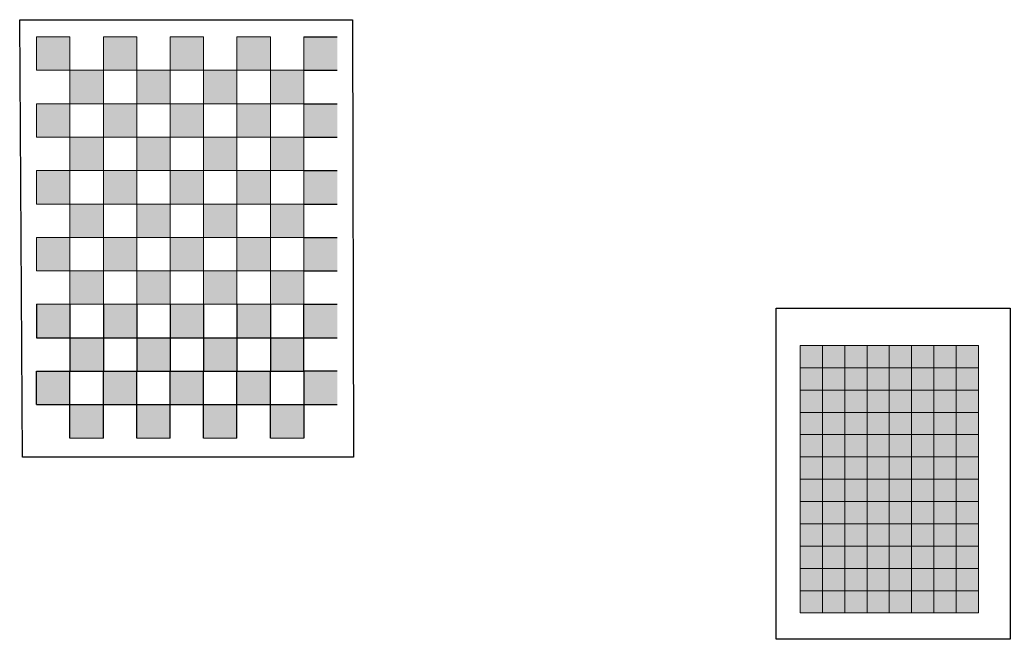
# Model space of a CAD drawing. Header units: millimetres. Extents: x 251 to 1140, y 2334 to 2890.
import ezdxf

# ---------------------------------------------------------------- set-up
doc = ezdxf.new("R2010")
doc.units = ezdxf.units.MM
doc.layers.get('0').update_dxf_attribs({"true_color": 0xffffff})

msp = doc.modelspace()

# ---------------------------------------------------------------- hatches: boundary and pattern name
at = {"linetype": 'Continuous', "lineweight": 0, "true_color": 0x000000}
h = msp.add_hatch(color=18, dxfattribs=at)
h.paths.add_polyline_path([(295.71, 2844.43), (295.71, 2874.43), (265.71, 2874.43), (265.71, 2844.43)], flags=0)
h.paths.add_polyline_path([(325.71, 2814.43), (325.71, 2844.43), (295.71, 2844.43), (295.71, 2814.43)], flags=0)
h.paths.add_polyline_path([(355.71, 2784.43), (355.71, 2814.43), (325.71, 2814.43), (325.71, 2784.43)], flags=0)
h.paths.add_polyline_path([(385.71, 2754.43), (385.71, 2784.43), (355.71, 2784.43), (355.71, 2754.43)], flags=0)
h.paths.add_polyline_path([(385.71, 2724.43), (415.71, 2724.43), (415.71, 2754.43), (385.71, 2754.43)], flags=0)
h.paths.add_polyline_path([(445.71, 2694.43), (445.71, 2724.43), (415.71, 2724.43), (415.71, 2694.43)], flags=0)
h.paths.add_polyline_path([(475.71, 2664.43), (475.71, 2694.43), (445.71, 2694.43), (445.71, 2664.43)], flags=0)
h.paths.add_polyline_path([(505.71, 2664.43), (475.71, 2664.43), (475.71, 2634.43), (505.71, 2634.43)], flags=0)
h.paths.add_polyline_path([(265.71, 2784.43), (295.71, 2784.43), (295.71, 2814.43), (265.71, 2814.43)], flags=0)
h.paths.add_polyline_path([(295.71, 2754.43), (325.71, 2754.43), (325.71, 2784.43), (295.71, 2784.43)], flags=0)
h.paths.add_polyline_path([(295.71, 2754.43), (265.71, 2754.43), (265.71, 2724.43), (295.71, 2724.43)], flags=0)
h.paths.add_polyline_path([(295.71, 2694.43), (325.71, 2694.43), (325.71, 2724.43), (295.71, 2724.43)], flags=0)
h.paths.add_polyline_path([(295.71, 2694.43), (265.71, 2694.43), (265.71, 2664.43), (295.71, 2664.43)], flags=0)
h.paths.add_polyline_path([(325.71, 2664.43), (295.71, 2664.43), (295.71, 2634.43), (325.71, 2634.43)], flags=0)
h.paths.add_polyline_path([(355.71, 2694.43), (325.71, 2694.43), (325.71, 2664.43), (355.71, 2664.43)], flags=0)
h.paths.add_polyline_path([(355.71, 2694.43), (385.71, 2694.43), (385.71, 2724.43), (355.71, 2724.43)], flags=0)
h.paths.add_polyline_path([(325.71, 2754.43), (325.71, 2724.43), (355.71, 2724.43), (355.71, 2754.43)], flags=0)
h.paths.add_polyline_path([(385.71, 2664.43), (415.71, 2664.43), (415.71, 2694.43), (385.71, 2694.43)], flags=0)
h.paths.add_polyline_path([(355.71, 2634.43), (385.71, 2634.43), (385.71, 2664.43), (355.71, 2664.43)], flags=0)
h.paths.add_polyline_path([(415.71, 2634.43), (445.71, 2634.43), (445.71, 2664.43), (415.71, 2664.43)], flags=0)
h.paths.add_polyline_path([(475.71, 2694.43), (505.71, 2694.43), (505.71, 2724.43), (475.71, 2724.43)], flags=0)
h.paths.add_polyline_path([(475.71, 2754.43), (445.71, 2754.43), (445.71, 2724.43), (475.71, 2724.43)], flags=0)
h.paths.add_polyline_path([(415.71, 2784.43), (415.71, 2754.43), (445.71, 2754.43), (445.71, 2784.43)], flags=0)
h.paths.add_polyline_path([(385.71, 2784.43), (415.71, 2784.43), (415.71, 2814.43), (385.71, 2814.43)], flags=0)
h.paths.add_polyline_path([(385.71, 2814.43), (385.71, 2844.43), (355.71, 2844.43), (355.71, 2814.43)], flags=0)
h.paths.add_polyline_path([(355.71, 2844.43), (355.71, 2874.43), (325.71, 2874.43), (325.71, 2844.43)], flags=0)
h.paths.add_polyline_path([(415.71, 2844.43), (415.71, 2874.43), (385.71, 2874.43), (385.71, 2844.43)], flags=0)
h.paths.add_polyline_path([(415.71, 2814.43), (445.71, 2814.43), (445.71, 2844.43), (415.71, 2844.43)], flags=0)
h.paths.add_polyline_path([(475.71, 2784.43), (475.71, 2814.43), (445.71, 2814.43), (445.71, 2784.43)], flags=0)
h.paths.add_polyline_path([(505.71, 2784.43), (475.71, 2784.43), (475.71, 2754.43), (505.71, 2754.43)], flags=0)
h.paths.add_polyline_path([(475.71, 2844.43), (475.71, 2814.43), (505.71, 2814.43), (505.71, 2844.43)], flags=0)
h.paths.add_polyline_path([(445.71, 2874.43), (445.71, 2844.43), (475.71, 2844.43), (475.71, 2874.43)], flags=0)
at = {"linetype": 'Continuous', "lineweight": -3, "true_color": 0x000000}
h = msp.add_hatch(color=18, dxfattribs=at)
h.paths.add_polyline_path([(535.71, 2844.43), (535.71, 2874.43), (505.71, 2874.43), (505.71, 2844.43)], flags=0)
h.paths.add_polyline_path([(535.71, 2784.43), (535.71, 2814.43), (505.71, 2814.43), (505.71, 2784.43)], flags=0)
h.paths.add_polyline_path([(505.71, 2754.43), (505.71, 2724.43), (535.71, 2724.43), (535.71, 2754.43)], flags=0)
h.paths.add_polyline_path([(505.71, 2694.43), (505.71, 2664.43), (535.71, 2664.43), (535.71, 2694.43)], flags=0)
h.paths.add_polyline_path([(505.71, 2634.43), (505.71, 2604.43), (535.71, 2604.43), (535.71, 2634.43)], flags=0)
h = msp.add_hatch(color=18, dxfattribs=at)
h.paths.add_polyline_path([(265.71, 2604.43), (295.71, 2604.43), (295.71, 2634.43), (265.71, 2634.43)], flags=0)
h.paths.add_polyline_path([(295.71, 2574.43), (325.71, 2574.43), (325.71, 2604.43), (295.71, 2604.43)], flags=0)
h.paths.add_polyline_path([(355.71, 2604.43), (355.71, 2634.43), (325.71, 2634.43), (325.71, 2604.43)], flags=0)
h.paths.add_polyline_path([(355.71, 2574.43), (385.71, 2574.43), (385.71, 2604.43), (355.71, 2604.43)], flags=0)
h.paths.add_polyline_path([(415.71, 2634.43), (385.71, 2634.43), (385.71, 2604.43), (415.71, 2604.43)], flags=0)
h.paths.add_polyline_path([(445.71, 2574.43), (445.71, 2604.43), (415.71, 2604.43), (415.71, 2574.43)], flags=0)
h.paths.add_polyline_path([(475.71, 2604.43), (475.71, 2634.43), (445.71, 2634.43), (445.71, 2604.43)], flags=0)
h.paths.add_polyline_path([(505.71, 2574.43), (505.71, 2604.43), (475.71, 2604.43), (475.71, 2574.43)], flags=0)
at = {"linetype": 'Continuous', "lineweight": 0, "true_color": 0xffffff}
h = msp.add_hatch(color=7, dxfattribs=at)
h.paths.add_polyline_path([(991.41, 2597.5), (971.41, 2597.5), (971.41, 2577.5), (991.41, 2577.5)], flags=0)
h.paths.add_polyline_path([(971.41, 2577.5), (951.41, 2577.5), (951.41, 2557.5), (971.41, 2557.5)], flags=0)
at = {"linetype": 'Continuous', "lineweight": 0, "true_color": 0x000000}
h = msp.add_hatch(color=18, dxfattribs=at)
h.paths.add_polyline_path([(971.41, 2597.5), (951.41, 2597.5), (951.41, 2577.5), (971.41, 2577.5)], flags=0)
h.paths.add_polyline_path([(991.41, 2577.5), (971.41, 2577.5), (971.41, 2557.5), (991.41, 2557.5)], flags=0)
h = msp.add_hatch(color=18, dxfattribs=at)
h.paths.add_polyline_path([(1011.41, 2597.5), (991.41, 2597.5), (991.41, 2577.5), (1011.41, 2577.5)], flags=0)
h.paths.add_polyline_path([(1031.41, 2577.5), (1011.41, 2577.5), (1011.41, 2557.5), (1031.41, 2557.5)], flags=0)
at = {"linetype": 'Continuous', "lineweight": 0, "true_color": 0xffffff}
h = msp.add_hatch(color=7, dxfattribs=at)
h.paths.add_polyline_path([(1031.41, 2597.5), (1011.41, 2597.5), (1011.41, 2577.5), (1031.41, 2577.5)], flags=0)
h.paths.add_polyline_path([(1011.41, 2577.5), (991.41, 2577.5), (991.41, 2557.5), (1011.41, 2557.5)], flags=0)
at = {"linetype": 'Continuous', "lineweight": 0, "true_color": 0x000000}
h = msp.add_hatch(color=18, dxfattribs=at)
h.paths.add_polyline_path([(1051.41, 2597.5), (1031.41, 2597.5), (1031.41, 2577.5), (1051.41, 2577.5)], flags=0)
h.paths.add_polyline_path([(1071.41, 2577.5), (1051.41, 2577.5), (1051.41, 2557.5), (1071.41, 2557.5)], flags=0)
at = {"linetype": 'Continuous', "lineweight": 0, "true_color": 0xffffff}
h = msp.add_hatch(color=7, dxfattribs=at)
h.paths.add_polyline_path([(1071.41, 2597.5), (1051.41, 2597.5), (1051.41, 2577.5), (1071.41, 2577.5)], flags=0)
h.paths.add_polyline_path([(1051.41, 2577.5), (1031.41, 2577.5), (1031.41, 2557.5), (1051.41, 2557.5)], flags=0)
at = {"linetype": 'Continuous', "lineweight": 0, "true_color": 0x000000}
h = msp.add_hatch(color=18, dxfattribs=at)
h.paths.add_polyline_path([(1091.41, 2597.5), (1071.41, 2597.5), (1071.41, 2577.5), (1091.41, 2577.5)], flags=0)
h.paths.add_polyline_path([(1111.41, 2577.5), (1091.41, 2577.5), (1091.41, 2557.5), (1111.41, 2557.5)], flags=0)
at = {"linetype": 'Continuous', "lineweight": 0, "true_color": 0xffffff}
h = msp.add_hatch(color=7, dxfattribs=at)
h.paths.add_polyline_path([(1111.41, 2597.5), (1091.41, 2597.5), (1091.41, 2577.5), (1111.41, 2577.5)], flags=0)
h.paths.add_polyline_path([(1091.41, 2577.5), (1071.41, 2577.5), (1071.41, 2557.5), (1091.41, 2557.5)], flags=0)
at = {"linetype": 'Continuous', "lineweight": -3, "true_color": 0x000000}
h = msp.add_hatch(color=18, dxfattribs=at)
h.paths.add_polyline_path([(265.71, 2574.43), (265.71, 2544.43), (295.71, 2544.43), (295.71, 2574.43)], flags=0)
h.paths.add_polyline_path([(295.71, 2544.43), (295.71, 2514.43), (325.71, 2514.43), (325.71, 2544.43)], flags=0)
h.paths.add_polyline_path([(355.71, 2544.43), (355.71, 2574.43), (325.71, 2574.43), (325.71, 2544.43)], flags=0)
h.paths.add_polyline_path([(355.71, 2514.43), (385.71, 2514.43), (385.71, 2544.43), (355.71, 2544.43)], flags=0)
h.paths.add_polyline_path([(415.71, 2574.43), (385.71, 2574.43), (385.71, 2544.43), (415.71, 2544.43)], flags=0)
h.paths.add_polyline_path([(415.71, 2514.43), (445.71, 2514.43), (445.71, 2544.43), (415.71, 2544.43)], flags=0)
h.paths.add_polyline_path([(475.71, 2544.43), (475.71, 2574.43), (445.71, 2574.43), (445.71, 2544.43)], flags=0)
h.paths.add_polyline_path([(505.71, 2544.43), (475.71, 2544.43), (475.71, 2514.43), (505.71, 2514.43)], flags=0)
h.paths.add_polyline_path([(535.71, 2544.43), (535.71, 2574.43), (505.71, 2574.43), (505.71, 2544.43)], flags=0)
at = {"linetype": 'Continuous', "lineweight": 0, "true_color": 0x000000}
h = msp.add_hatch(color=18, dxfattribs=at)
h.paths.add_polyline_path([(971.41, 2557.5), (951.41, 2557.5), (951.41, 2537.5), (971.41, 2537.5)], flags=0)
h.paths.add_polyline_path([(991.41, 2537.5), (971.41, 2537.5), (971.41, 2517.5), (991.41, 2517.5)], flags=0)
at = {"linetype": 'Continuous', "lineweight": 0, "true_color": 0xffffff}
h = msp.add_hatch(color=7, dxfattribs=at)
h.paths.add_polyline_path([(991.41, 2557.5), (971.41, 2557.5), (971.41, 2537.5), (991.41, 2537.5)], flags=0)
h.paths.add_polyline_path([(971.41, 2537.5), (951.41, 2537.5), (951.41, 2517.5), (971.41, 2517.5)], flags=0)
at = {"linetype": 'Continuous', "lineweight": 0, "true_color": 0x000000}
h = msp.add_hatch(color=18, dxfattribs=at)
h.paths.add_polyline_path([(1011.41, 2557.5), (991.41, 2557.5), (991.41, 2537.5), (1011.41, 2537.5)], flags=0)
h.paths.add_polyline_path([(1031.41, 2537.5), (1011.41, 2537.5), (1011.41, 2517.5), (1031.41, 2517.5)], flags=0)
at = {"linetype": 'Continuous', "lineweight": 0, "true_color": 0xffffff}
h = msp.add_hatch(color=7, dxfattribs=at)
h.paths.add_polyline_path([(1031.41, 2557.5), (1011.41, 2557.5), (1011.41, 2537.5), (1031.41, 2537.5)], flags=0)
h.paths.add_polyline_path([(1011.41, 2537.5), (991.41, 2537.5), (991.41, 2517.5), (1011.41, 2517.5)], flags=0)
at = {"linetype": 'Continuous', "lineweight": 0, "true_color": 0x000000}
h = msp.add_hatch(color=18, dxfattribs=at)
h.paths.add_polyline_path([(1051.41, 2557.5), (1031.41, 2557.5), (1031.41, 2537.5), (1051.41, 2537.5)], flags=0)
h.paths.add_polyline_path([(1071.41, 2537.5), (1051.41, 2537.5), (1051.41, 2517.5), (1071.41, 2517.5)], flags=0)
at = {"linetype": 'Continuous', "lineweight": 0, "true_color": 0xffffff}
h = msp.add_hatch(color=7, dxfattribs=at)
h.paths.add_polyline_path([(1071.41, 2557.5), (1051.41, 2557.5), (1051.41, 2537.5), (1071.41, 2537.5)], flags=0)
h.paths.add_polyline_path([(1051.41, 2537.5), (1031.41, 2537.5), (1031.41, 2517.5), (1051.41, 2517.5)], flags=0)
at = {"linetype": 'Continuous', "lineweight": 0, "true_color": 0x000000}
h = msp.add_hatch(color=18, dxfattribs=at)
h.paths.add_polyline_path([(1091.41, 2557.5), (1071.41, 2557.5), (1071.41, 2537.5), (1091.41, 2537.5)], flags=0)
h.paths.add_polyline_path([(1111.41, 2537.5), (1091.41, 2537.5), (1091.41, 2517.5), (1111.41, 2517.5)], flags=0)
at = {"linetype": 'Continuous', "lineweight": 0, "true_color": 0xffffff}
h = msp.add_hatch(color=7, dxfattribs=at)
h.paths.add_polyline_path([(1111.41, 2557.5), (1091.41, 2557.5), (1091.41, 2537.5), (1111.41, 2537.5)], flags=0)
h.paths.add_polyline_path([(1091.41, 2537.5), (1071.41, 2537.5), (1071.41, 2517.5), (1091.41, 2517.5)], flags=0)
at = {"linetype": 'Continuous', "lineweight": 0, "true_color": 0x000000}
h = msp.add_hatch(color=18, dxfattribs=at)
h.paths.add_polyline_path([(971.41, 2517.5), (951.41, 2517.5), (951.41, 2497.5), (971.41, 2497.5)], flags=0)
h.paths.add_polyline_path([(991.41, 2497.5), (971.41, 2497.5), (971.41, 2477.5), (991.41, 2477.5)], flags=0)
at = {"linetype": 'Continuous', "lineweight": 0, "true_color": 0xffffff}
h = msp.add_hatch(color=7, dxfattribs=at)
h.paths.add_polyline_path([(991.41, 2517.5), (971.41, 2517.5), (971.41, 2497.5), (991.41, 2497.5)], flags=0)
h.paths.add_polyline_path([(971.41, 2497.5), (951.41, 2497.5), (951.41, 2477.5), (971.41, 2477.5)], flags=0)
at = {"linetype": 'Continuous', "lineweight": 0, "true_color": 0x000000}
h = msp.add_hatch(color=18, dxfattribs=at)
h.paths.add_polyline_path([(1011.41, 2517.5), (991.41, 2517.5), (991.41, 2497.5), (1011.41, 2497.5)], flags=0)
h.paths.add_polyline_path([(1031.41, 2497.5), (1011.41, 2497.5), (1011.41, 2477.5), (1031.41, 2477.5)], flags=0)
at = {"linetype": 'Continuous', "lineweight": 0, "true_color": 0xffffff}
h = msp.add_hatch(color=7, dxfattribs=at)
h.paths.add_polyline_path([(1031.41, 2517.5), (1011.41, 2517.5), (1011.41, 2497.5), (1031.41, 2497.5)], flags=0)
h.paths.add_polyline_path([(1011.41, 2497.5), (991.41, 2497.5), (991.41, 2477.5), (1011.41, 2477.5)], flags=0)
at = {"linetype": 'Continuous', "lineweight": 0, "true_color": 0x000000}
h = msp.add_hatch(color=18, dxfattribs=at)
h.paths.add_polyline_path([(1051.41, 2517.5), (1031.41, 2517.5), (1031.41, 2497.5), (1051.41, 2497.5)], flags=0)
h.paths.add_polyline_path([(1071.41, 2497.5), (1051.41, 2497.5), (1051.41, 2477.5), (1071.41, 2477.5)], flags=0)
at = {"linetype": 'Continuous', "lineweight": 0, "true_color": 0xffffff}
h = msp.add_hatch(color=7, dxfattribs=at)
h.paths.add_polyline_path([(1071.41, 2517.5), (1051.41, 2517.5), (1051.41, 2497.5), (1071.41, 2497.5)], flags=0)
h.paths.add_polyline_path([(1051.41, 2497.5), (1031.41, 2497.5), (1031.41, 2477.5), (1051.41, 2477.5)], flags=0)
at = {"linetype": 'Continuous', "lineweight": 0, "true_color": 0x000000}
h = msp.add_hatch(color=18, dxfattribs=at)
h.paths.add_polyline_path([(1091.41, 2517.5), (1071.41, 2517.5), (1071.41, 2497.5), (1091.41, 2497.5)], flags=0)
h.paths.add_polyline_path([(1111.41, 2497.5), (1091.41, 2497.5), (1091.41, 2477.5), (1111.41, 2477.5)], flags=0)
at = {"linetype": 'Continuous', "lineweight": 0, "true_color": 0xffffff}
h = msp.add_hatch(color=7, dxfattribs=at)
h.paths.add_polyline_path([(1111.41, 2517.5), (1091.41, 2517.5), (1091.41, 2497.5), (1111.41, 2497.5)], flags=0)
h.paths.add_polyline_path([(1091.41, 2497.5), (1071.41, 2497.5), (1071.41, 2477.5), (1091.41, 2477.5)], flags=0)
at = {"linetype": 'Continuous', "lineweight": 0, "true_color": 0x000000}
h = msp.add_hatch(color=18, dxfattribs=at)
h.paths.add_polyline_path([(971.41, 2477.5), (951.41, 2477.5), (951.41, 2457.5), (971.41, 2457.5)], flags=0)
h.paths.add_polyline_path([(991.41, 2457.5), (971.41, 2457.5), (971.41, 2437.5), (991.41, 2437.5)], flags=0)
at = {"linetype": 'Continuous', "lineweight": 0, "true_color": 0xffffff}
h = msp.add_hatch(color=7, dxfattribs=at)
h.paths.add_polyline_path([(991.41, 2477.5), (971.41, 2477.5), (971.41, 2457.5), (991.41, 2457.5)], flags=0)
h.paths.add_polyline_path([(971.41, 2457.5), (951.41, 2457.5), (951.41, 2437.5), (971.41, 2437.5)], flags=0)
at = {"linetype": 'Continuous', "lineweight": 0, "true_color": 0x000000}
h = msp.add_hatch(color=18, dxfattribs=at)
h.paths.add_polyline_path([(1011.41, 2477.5), (991.41, 2477.5), (991.41, 2457.5), (1011.41, 2457.5)], flags=0)
h.paths.add_polyline_path([(1031.41, 2457.5), (1011.41, 2457.5), (1011.41, 2437.5), (1031.41, 2437.5)], flags=0)
at = {"linetype": 'Continuous', "lineweight": 0, "true_color": 0xffffff}
h = msp.add_hatch(color=7, dxfattribs=at)
h.paths.add_polyline_path([(1031.41, 2477.5), (1011.41, 2477.5), (1011.41, 2457.5), (1031.41, 2457.5)], flags=0)
h.paths.add_polyline_path([(1011.41, 2457.5), (991.41, 2457.5), (991.41, 2437.5), (1011.41, 2437.5)], flags=0)
at = {"linetype": 'Continuous', "lineweight": 0, "true_color": 0x000000}
h = msp.add_hatch(color=18, dxfattribs=at)
h.paths.add_polyline_path([(1051.41, 2477.5), (1031.41, 2477.5), (1031.41, 2457.5), (1051.41, 2457.5)], flags=0)
h.paths.add_polyline_path([(1071.41, 2457.5), (1051.41, 2457.5), (1051.41, 2437.5), (1071.41, 2437.5)], flags=0)
at = {"linetype": 'Continuous', "lineweight": 0, "true_color": 0xffffff}
h = msp.add_hatch(color=7, dxfattribs=at)
h.paths.add_polyline_path([(1071.41, 2477.5), (1051.41, 2477.5), (1051.41, 2457.5), (1071.41, 2457.5)], flags=0)
h.paths.add_polyline_path([(1051.41, 2457.5), (1031.41, 2457.5), (1031.41, 2437.5), (1051.41, 2437.5)], flags=0)
at = {"linetype": 'Continuous', "lineweight": 0, "true_color": 0x000000}
h = msp.add_hatch(color=18, dxfattribs=at)
h.paths.add_polyline_path([(1091.41, 2477.5), (1071.41, 2477.5), (1071.41, 2457.5), (1091.41, 2457.5)], flags=0)
h.paths.add_polyline_path([(1111.41, 2457.5), (1091.41, 2457.5), (1091.41, 2437.5), (1111.41, 2437.5)], flags=0)
at = {"linetype": 'Continuous', "lineweight": 0, "true_color": 0xffffff}
h = msp.add_hatch(color=7, dxfattribs=at)
h.paths.add_polyline_path([(1111.41, 2477.5), (1091.41, 2477.5), (1091.41, 2457.5), (1111.41, 2457.5)], flags=0)
h.paths.add_polyline_path([(1091.41, 2457.5), (1071.41, 2457.5), (1071.41, 2437.5), (1091.41, 2437.5)], flags=0)
at = {"linetype": 'Continuous', "lineweight": 0, "true_color": 0x000000}
h = msp.add_hatch(color=18, dxfattribs=at)
h.paths.add_polyline_path([(971.41, 2437.5), (951.41, 2437.5), (951.41, 2417.5), (971.41, 2417.5)], flags=0)
h.paths.add_polyline_path([(991.41, 2417.5), (971.41, 2417.5), (971.41, 2397.5), (991.41, 2397.5)], flags=0)
at = {"linetype": 'Continuous', "lineweight": 0, "true_color": 0xffffff}
h = msp.add_hatch(color=7, dxfattribs=at)
h.paths.add_polyline_path([(991.41, 2437.5), (971.41, 2437.5), (971.41, 2417.5), (991.41, 2417.5)], flags=0)
h.paths.add_polyline_path([(971.41, 2417.5), (951.41, 2417.5), (951.41, 2397.5), (971.41, 2397.5)], flags=0)
at = {"linetype": 'Continuous', "lineweight": 0, "true_color": 0x000000}
h = msp.add_hatch(color=18, dxfattribs=at)
h.paths.add_polyline_path([(1011.41, 2437.5), (991.41, 2437.5), (991.41, 2417.5), (1011.41, 2417.5)], flags=0)
h.paths.add_polyline_path([(1031.41, 2417.5), (1011.41, 2417.5), (1011.41, 2397.5), (1031.41, 2397.5)], flags=0)
at = {"linetype": 'Continuous', "lineweight": 0, "true_color": 0xffffff}
h = msp.add_hatch(color=7, dxfattribs=at)
h.paths.add_polyline_path([(1031.41, 2437.5), (1011.41, 2437.5), (1011.41, 2417.5), (1031.41, 2417.5)], flags=0)
h.paths.add_polyline_path([(1011.41, 2417.5), (991.41, 2417.5), (991.41, 2397.5), (1011.41, 2397.5)], flags=0)
at = {"linetype": 'Continuous', "lineweight": 0, "true_color": 0x000000}
h = msp.add_hatch(color=18, dxfattribs=at)
h.paths.add_polyline_path([(1051.41, 2437.5), (1031.41, 2437.5), (1031.41, 2417.5), (1051.41, 2417.5)], flags=0)
h.paths.add_polyline_path([(1071.41, 2417.5), (1051.41, 2417.5), (1051.41, 2397.5), (1071.41, 2397.5)], flags=0)
at = {"linetype": 'Continuous', "lineweight": 0, "true_color": 0xffffff}
h = msp.add_hatch(color=7, dxfattribs=at)
h.paths.add_polyline_path([(1071.41, 2437.5), (1051.41, 2437.5), (1051.41, 2417.5), (1071.41, 2417.5)], flags=0)
h.paths.add_polyline_path([(1051.41, 2417.5), (1031.41, 2417.5), (1031.41, 2397.5), (1051.41, 2397.5)], flags=0)
at = {"linetype": 'Continuous', "lineweight": 0, "true_color": 0x000000}
h = msp.add_hatch(color=18, dxfattribs=at)
h.paths.add_polyline_path([(1091.41, 2437.5), (1071.41, 2437.5), (1071.41, 2417.5), (1091.41, 2417.5)], flags=0)
h.paths.add_polyline_path([(1111.41, 2417.5), (1091.41, 2417.5), (1091.41, 2397.5), (1111.41, 2397.5)], flags=0)
at = {"linetype": 'Continuous', "lineweight": 0, "true_color": 0xffffff}
h = msp.add_hatch(color=7, dxfattribs=at)
h.paths.add_polyline_path([(1111.41, 2437.5), (1091.41, 2437.5), (1091.41, 2417.5), (1111.41, 2417.5)], flags=0)
h.paths.add_polyline_path([(1091.41, 2417.5), (1071.41, 2417.5), (1071.41, 2397.5), (1091.41, 2397.5)], flags=0)
at = {"linetype": 'Continuous', "lineweight": 0, "true_color": 0x000000}
h = msp.add_hatch(color=18, dxfattribs=at)
h.paths.add_polyline_path([(971.41, 2397.5), (951.41, 2397.5), (951.41, 2377.5), (971.41, 2377.5)], flags=0)
h.paths.add_polyline_path([(991.41, 2377.5), (971.41, 2377.5), (971.41, 2357.5), (991.41, 2357.5)], flags=0)
at = {"linetype": 'Continuous', "lineweight": 0, "true_color": 0xffffff}
h = msp.add_hatch(color=7, dxfattribs=at)
h.paths.add_polyline_path([(991.41, 2397.5), (971.41, 2397.5), (971.41, 2377.5), (991.41, 2377.5)], flags=0)
h.paths.add_polyline_path([(971.41, 2377.5), (951.41, 2377.5), (951.41, 2357.5), (971.41, 2357.5)], flags=0)
at = {"linetype": 'Continuous', "lineweight": 0, "true_color": 0x000000}
h = msp.add_hatch(color=18, dxfattribs=at)
h.paths.add_polyline_path([(1011.41, 2397.5), (991.41, 2397.5), (991.41, 2377.5), (1011.41, 2377.5)], flags=0)
h.paths.add_polyline_path([(1031.41, 2377.5), (1011.41, 2377.5), (1011.41, 2357.5), (1031.41, 2357.5)], flags=0)
at = {"linetype": 'Continuous', "lineweight": 0, "true_color": 0xffffff}
h = msp.add_hatch(color=7, dxfattribs=at)
h.paths.add_polyline_path([(1031.41, 2397.5), (1011.41, 2397.5), (1011.41, 2377.5), (1031.41, 2377.5)], flags=0)
h.paths.add_polyline_path([(1011.41, 2377.5), (991.41, 2377.5), (991.41, 2357.5), (1011.41, 2357.5)], flags=0)
at = {"linetype": 'Continuous', "lineweight": 0, "true_color": 0x000000}
h = msp.add_hatch(color=18, dxfattribs=at)
h.paths.add_polyline_path([(1051.41, 2397.5), (1031.41, 2397.5), (1031.41, 2377.5), (1051.41, 2377.5)], flags=0)
h.paths.add_polyline_path([(1071.41, 2377.5), (1051.41, 2377.5), (1051.41, 2357.5), (1071.41, 2357.5)], flags=0)
at = {"linetype": 'Continuous', "lineweight": 0, "true_color": 0xffffff}
h = msp.add_hatch(color=7, dxfattribs=at)
h.paths.add_polyline_path([(1071.41, 2397.5), (1051.41, 2397.5), (1051.41, 2377.5), (1071.41, 2377.5)], flags=0)
h.paths.add_polyline_path([(1051.41, 2377.5), (1031.41, 2377.5), (1031.41, 2357.5), (1051.41, 2357.5)], flags=0)
at = {"linetype": 'Continuous', "lineweight": 0, "true_color": 0x000000}
h = msp.add_hatch(color=18, dxfattribs=at)
h.paths.add_polyline_path([(1091.41, 2397.5), (1071.41, 2397.5), (1071.41, 2377.5), (1091.41, 2377.5)], flags=0)
h.paths.add_polyline_path([(1111.41, 2377.5), (1091.41, 2377.5), (1091.41, 2357.5), (1111.41, 2357.5)], flags=0)
at = {"linetype": 'Continuous', "lineweight": 0, "true_color": 0xffffff}
h = msp.add_hatch(color=7, dxfattribs=at)
h.paths.add_polyline_path([(1111.41, 2397.5), (1091.41, 2397.5), (1091.41, 2377.5), (1111.41, 2377.5)], flags=0)
h.paths.add_polyline_path([(1091.41, 2377.5), (1071.41, 2377.5), (1071.41, 2357.5), (1091.41, 2357.5)], flags=0)

# ---------------------------------------------------------------- linework, layer by layer
at = {"color": 18, "linetype": 'Continuous', "lineweight": -3, "true_color": 0x000000}
for p, q in [((250.7, 2889.71), (549.36, 2889.71)), ((253.24, 2497.28), (250.7, 2889.71)), ((549.36, 2889.71), (550.24, 2497.28)), ((550.24, 2497.28), (253.24, 2497.28))]:
    msp.add_line(p, q, dxfattribs=at)
at = {"color": 7, "linetype": 'Continuous', "lineweight": 0, "true_color": 0xffffff}
for p, q in [((265.71, 2844.43), (265.71, 2874.43)), ((265.71, 2694.43), (265.71, 2664.43)), ((951.41, 2597.5), (971.41, 2597.5)), ((951.41, 2577.5), (951.41, 2597.5)), ((971.41, 2597.5), (971.41, 2577.5)), ((991.41, 2597.5), (971.41, 2597.5)), ((971.41, 2597.5), (971.41, 2577.5)), ((991.41, 2577.5), (991.41, 2597.5)), ((991.41, 2597.5), (1011.41, 2597.5)), ((991.41, 2577.5), (991.41, 2597.5)), ((1011.41, 2597.5), (1011.41, 2577.5)), ((1031.41, 2597.5), (1011.41, 2597.5)), ((1011.41, 2597.5), (1011.41, 2577.5)), ((1031.41, 2577.5), (1031.41, 2597.5)), ((1031.41, 2597.5), (1051.41, 2597.5)), ((1031.41, 2577.5), (1031.41, 2597.5)), ((1051.41, 2597.5), (1051.41, 2577.5)), ((1071.41, 2597.5), (1051.41, 2597.5)), ((1051.41, 2597.5), (1051.41, 2577.5)), ((1071.41, 2577.5), (1071.41, 2597.5)), ((1071.41, 2597.5), (1091.41, 2597.5)), ((1071.41, 2577.5), (1071.41, 2597.5)), ((1091.41, 2597.5), (1091.41, 2577.5)), ((1111.41, 2597.5), (1091.41, 2597.5)), ((1091.41, 2597.5), (1091.41, 2577.5)), ((1111.41, 2577.5), (1111.41, 2597.5)), ((971.41, 2577.5), (951.41, 2577.5)), ((971.41, 2577.5), (951.41, 2577.5)), ((951.41, 2577.5), (951.41, 2557.5)), ((971.41, 2577.5), (991.41, 2577.5)), ((971.41, 2557.5), (971.41, 2577.5)), ((971.41, 2557.5), (971.41, 2577.5)), ((971.41, 2577.5), (991.41, 2577.5)), ((991.41, 2577.5), (991.41, 2557.5)), ((1011.41, 2577.5), (991.41, 2577.5)), ((1011.41, 2577.5), (991.41, 2577.5)), ((991.41, 2577.5), (991.41, 2557.5)), ((1011.41, 2577.5), (1031.41, 2577.5)), ((1011.41, 2557.5), (1011.41, 2577.5)), ((1011.41, 2557.5), (1011.41, 2577.5)), ((1011.41, 2577.5), (1031.41, 2577.5)), ((1031.41, 2577.5), (1031.41, 2557.5)), ((1051.41, 2577.5), (1031.41, 2577.5)), ((1051.41, 2577.5), (1031.41, 2577.5)), ((1031.41, 2577.5), (1031.41, 2557.5)), ((1051.41, 2577.5), (1071.41, 2577.5)), ((1051.41, 2557.5), (1051.41, 2577.5)), ((1051.41, 2557.5), (1051.41, 2577.5)), ((1051.41, 2577.5), (1071.41, 2577.5)), ((1071.41, 2577.5), (1071.41, 2557.5)), ((1091.41, 2577.5), (1071.41, 2577.5)), ((1091.41, 2577.5), (1071.41, 2577.5)), ((1071.41, 2577.5), (1071.41, 2557.5)), ((1091.41, 2577.5), (1111.41, 2577.5)), ((1091.41, 2557.5), (1091.41, 2577.5)), ((1091.41, 2557.5), (1091.41, 2577.5)), ((1091.41, 2577.5), (1111.41, 2577.5)), ((1111.41, 2577.5), (1111.41, 2557.5)), ((951.41, 2557.5), (971.41, 2557.5)), ((951.41, 2557.5), (971.41, 2557.5)), ((951.41, 2537.5), (951.41, 2557.5)), ((991.41, 2557.5), (971.41, 2557.5)), ((971.41, 2557.5), (971.41, 2537.5)), ((991.41, 2557.5), (971.41, 2557.5)), ((971.41, 2557.5), (971.41, 2537.5)), ((991.41, 2557.5), (1011.41, 2557.5)), ((991.41, 2537.5), (991.41, 2557.5)), ((991.41, 2557.5), (1011.41, 2557.5)), ((991.41, 2537.5), (991.41, 2557.5)), ((1031.41, 2557.5), (1011.41, 2557.5)), ((1011.41, 2557.5), (1011.41, 2537.5)), ((1031.41, 2557.5), (1011.41, 2557.5)), ((1011.41, 2557.5), (1011.41, 2537.5)), ((1031.41, 2557.5), (1051.41, 2557.5)), ((1031.41, 2537.5), (1031.41, 2557.5)), ((1031.41, 2557.5), (1051.41, 2557.5)), ((1031.41, 2537.5), (1031.41, 2557.5)), ((1071.41, 2557.5), (1051.41, 2557.5)), ((1051.41, 2557.5), (1051.41, 2537.5)), ((1071.41, 2557.5), (1051.41, 2557.5)), ((1051.41, 2557.5), (1051.41, 2537.5)), ((1071.41, 2557.5), (1091.41, 2557.5)), ((1071.41, 2537.5), (1071.41, 2557.5)), ((1071.41, 2557.5), (1091.41, 2557.5)), ((1071.41, 2537.5), (1071.41, 2557.5)), ((1111.41, 2557.5), (1091.41, 2557.5)), ((1091.41, 2557.5), (1091.41, 2537.5)), ((1111.41, 2557.5), (1091.41, 2557.5)), ((1091.41, 2557.5), (1091.41, 2537.5)), ((1111.41, 2537.5), (1111.41, 2557.5)), ((971.41, 2537.5), (951.41, 2537.5)), ((971.41, 2537.5), (951.41, 2537.5)), ((951.41, 2537.5), (951.41, 2517.5)), ((971.41, 2537.5), (991.41, 2537.5)), ((971.41, 2517.5), (971.41, 2537.5)), ((971.41, 2517.5), (971.41, 2537.5)), ((971.41, 2537.5), (991.41, 2537.5)), ((991.41, 2537.5), (991.41, 2517.5)), ((1011.41, 2537.5), (991.41, 2537.5)), ((1011.41, 2537.5), (991.41, 2537.5)), ((991.41, 2537.5), (991.41, 2517.5)), ((1011.41, 2537.5), (1031.41, 2537.5)), ((1011.41, 2517.5), (1011.41, 2537.5)), ((1011.41, 2517.5), (1011.41, 2537.5)), ((1011.41, 2537.5), (1031.41, 2537.5)), ((1031.41, 2537.5), (1031.41, 2517.5)), ((1051.41, 2537.5), (1031.41, 2537.5)), ((1051.41, 2537.5), (1031.41, 2537.5)), ((1031.41, 2537.5), (1031.41, 2517.5)), ((1051.41, 2537.5), (1071.41, 2537.5)), ((1051.41, 2517.5), (1051.41, 2537.5)), ((1051.41, 2517.5), (1051.41, 2537.5)), ((1051.41, 2537.5), (1071.41, 2537.5)), ((1071.41, 2537.5), (1071.41, 2517.5)), ((1091.41, 2537.5), (1071.41, 2537.5)), ((1091.41, 2537.5), (1071.41, 2537.5)), ((1071.41, 2537.5), (1071.41, 2517.5)), ((1091.41, 2537.5), (1111.41, 2537.5)), ((1091.41, 2517.5), (1091.41, 2537.5)), ((1091.41, 2517.5), (1091.41, 2537.5)), ((1091.41, 2537.5), (1111.41, 2537.5)), ((1111.41, 2537.5), (1111.41, 2517.5)), ((951.41, 2517.5), (971.41, 2517.5)), ((951.41, 2517.5), (971.41, 2517.5)), ((951.41, 2497.5), (951.41, 2517.5)), ((991.41, 2517.5), (971.41, 2517.5)), ((971.41, 2517.5), (971.41, 2497.5)), ((991.41, 2517.5), (971.41, 2517.5)), ((971.41, 2517.5), (971.41, 2497.5)), ((991.41, 2517.5), (1011.41, 2517.5)), ((991.41, 2497.5), (991.41, 2517.5)), ((991.41, 2517.5), (1011.41, 2517.5)), ((991.41, 2497.5), (991.41, 2517.5)), ((1031.41, 2517.5), (1011.41, 2517.5)), ((1011.41, 2517.5), (1011.41, 2497.5)), ((1031.41, 2517.5), (1011.41, 2517.5)), ((1011.41, 2517.5), (1011.41, 2497.5)), ((1031.41, 2517.5), (1051.41, 2517.5)), ((1031.41, 2497.5), (1031.41, 2517.5)), ((1031.41, 2517.5), (1051.41, 2517.5)), ((1031.41, 2497.5), (1031.41, 2517.5)), ((1071.41, 2517.5), (1051.41, 2517.5)), ((1051.41, 2517.5), (1051.41, 2497.5)), ((1071.41, 2517.5), (1051.41, 2517.5)), ((1051.41, 2517.5), (1051.41, 2497.5)), ((1071.41, 2517.5), (1091.41, 2517.5)), ((1071.41, 2497.5), (1071.41, 2517.5)), ((1071.41, 2517.5), (1091.41, 2517.5)), ((1071.41, 2497.5), (1071.41, 2517.5)), ((1111.41, 2517.5), (1091.41, 2517.5)), ((1091.41, 2517.5), (1091.41, 2497.5)), ((1111.41, 2517.5), (1091.41, 2517.5)), ((1091.41, 2517.5), (1091.41, 2497.5)), ((1111.41, 2497.5), (1111.41, 2517.5)), ((325.71, 2514.43), (295.71, 2514.43)), ((971.41, 2497.5), (951.41, 2497.5)), ((971.41, 2497.5), (951.41, 2497.5)), ((951.41, 2497.5), (951.41, 2477.5)), ((971.41, 2497.5), (991.41, 2497.5)), ((971.41, 2477.5), (971.41, 2497.5)), ((971.41, 2477.5), (971.41, 2497.5)), ((971.41, 2497.5), (991.41, 2497.5)), ((991.41, 2497.5), (991.41, 2477.5)), ((1011.41, 2497.5), (991.41, 2497.5)), ((1011.41, 2497.5), (991.41, 2497.5)), ((991.41, 2497.5), (991.41, 2477.5)), ((1011.41, 2497.5), (1031.41, 2497.5)), ((1011.41, 2477.5), (1011.41, 2497.5)), ((1011.41, 2477.5), (1011.41, 2497.5)), ((1011.41, 2497.5), (1031.41, 2497.5)), ((1031.41, 2497.5), (1031.41, 2477.5)), ((1051.41, 2497.5), (1031.41, 2497.5)), ((1051.41, 2497.5), (1031.41, 2497.5)), ((1031.41, 2497.5), (1031.41, 2477.5)), ((1051.41, 2497.5), (1071.41, 2497.5)), ((1051.41, 2477.5), (1051.41, 2497.5)), ((1051.41, 2477.5), (1051.41, 2497.5)), ((1051.41, 2497.5), (1071.41, 2497.5)), ((1071.41, 2497.5), (1071.41, 2477.5)), ((1091.41, 2497.5), (1071.41, 2497.5)), ((1091.41, 2497.5), (1071.41, 2497.5)), ((1071.41, 2497.5), (1071.41, 2477.5)), ((1091.41, 2497.5), (1111.41, 2497.5)), ((1091.41, 2477.5), (1091.41, 2497.5)), ((1091.41, 2477.5), (1091.41, 2497.5)), ((1091.41, 2497.5), (1111.41, 2497.5)), ((1111.41, 2497.5), (1111.41, 2477.5)), ((951.41, 2477.5), (971.41, 2477.5)), ((951.41, 2477.5), (971.41, 2477.5)), ((951.41, 2457.5), (951.41, 2477.5)), ((991.41, 2477.5), (971.41, 2477.5)), ((971.41, 2477.5), (971.41, 2457.5)), ((991.41, 2477.5), (971.41, 2477.5)), ((971.41, 2477.5), (971.41, 2457.5)), ((991.41, 2477.5), (1011.41, 2477.5)), ((991.41, 2457.5), (991.41, 2477.5)), ((991.41, 2477.5), (1011.41, 2477.5)), ((991.41, 2457.5), (991.41, 2477.5)), ((1031.41, 2477.5), (1011.41, 2477.5)), ((1011.41, 2477.5), (1011.41, 2457.5)), ((1031.41, 2477.5), (1011.41, 2477.5)), ((1011.41, 2477.5), (1011.41, 2457.5)), ((1031.41, 2477.5), (1051.41, 2477.5)), ((1031.41, 2457.5), (1031.41, 2477.5)), ((1031.41, 2477.5), (1051.41, 2477.5)), ((1031.41, 2457.5), (1031.41, 2477.5)), ((1071.41, 2477.5), (1051.41, 2477.5)), ((1051.41, 2477.5), (1051.41, 2457.5)), ((1071.41, 2477.5), (1051.41, 2477.5)), ((1051.41, 2477.5), (1051.41, 2457.5)), ((1071.41, 2477.5), (1091.41, 2477.5)), ((1071.41, 2457.5), (1071.41, 2477.5)), ((1071.41, 2477.5), (1091.41, 2477.5)), ((1071.41, 2457.5), (1071.41, 2477.5)), ((1111.41, 2477.5), (1091.41, 2477.5)), ((1091.41, 2477.5), (1091.41, 2457.5)), ((1111.41, 2477.5), (1091.41, 2477.5)), ((1091.41, 2477.5), (1091.41, 2457.5)), ((1111.41, 2457.5), (1111.41, 2477.5)), ((971.41, 2457.5), (951.41, 2457.5)), ((971.41, 2457.5), (951.41, 2457.5)), ((951.41, 2457.5), (951.41, 2437.5)), ((971.41, 2457.5), (991.41, 2457.5)), ((971.41, 2437.5), (971.41, 2457.5)), ((971.41, 2437.5), (971.41, 2457.5)), ((971.41, 2457.5), (991.41, 2457.5)), ((991.41, 2457.5), (991.41, 2437.5)), ((1011.41, 2457.5), (991.41, 2457.5)), ((1011.41, 2457.5), (991.41, 2457.5)), ((991.41, 2457.5), (991.41, 2437.5)), ((1011.41, 2457.5), (1031.41, 2457.5)), ((1011.41, 2437.5), (1011.41, 2457.5)), ((1011.41, 2437.5), (1011.41, 2457.5)), ((1011.41, 2457.5), (1031.41, 2457.5)), ((1031.41, 2457.5), (1031.41, 2437.5)), ((1051.41, 2457.5), (1031.41, 2457.5)), ((1051.41, 2457.5), (1031.41, 2457.5)), ((1031.41, 2457.5), (1031.41, 2437.5)), ((1051.41, 2457.5), (1071.41, 2457.5)), ((1051.41, 2437.5), (1051.41, 2457.5)), ((1051.41, 2437.5), (1051.41, 2457.5)), ((1051.41, 2457.5), (1071.41, 2457.5)), ((1071.41, 2457.5), (1071.41, 2437.5)), ((1091.41, 2457.5), (1071.41, 2457.5)), ((1091.41, 2457.5), (1071.41, 2457.5)), ((1071.41, 2457.5), (1071.41, 2437.5)), ((1091.41, 2457.5), (1111.41, 2457.5)), ((1091.41, 2437.5), (1091.41, 2457.5)), ((1091.41, 2437.5), (1091.41, 2457.5)), ((1091.41, 2457.5), (1111.41, 2457.5)), ((1111.41, 2457.5), (1111.41, 2437.5)), ((951.41, 2437.5), (971.41, 2437.5)), ((951.41, 2437.5), (971.41, 2437.5)), ((951.41, 2437.5), (971.41, 2437.5)), ((951.41, 2417.5), (951.41, 2437.5)), ((991.41, 2437.5), (971.41, 2437.5)), ((991.41, 2437.5), (971.41, 2437.5)), ((971.41, 2437.5), (971.41, 2417.5)), ((991.41, 2437.5), (971.41, 2437.5)), ((971.41, 2437.5), (971.41, 2417.5)), ((991.41, 2437.5), (1011.41, 2437.5)), ((991.41, 2437.5), (1011.41, 2437.5)), ((991.41, 2417.5), (991.41, 2437.5)), ((991.41, 2437.5), (1011.41, 2437.5)), ((991.41, 2417.5), (991.41, 2437.5)), ((1031.41, 2437.5), (1011.41, 2437.5)), ((1031.41, 2437.5), (1011.41, 2437.5)), ((1011.41, 2437.5), (1011.41, 2417.5)), ((1031.41, 2437.5), (1011.41, 2437.5)), ((1011.41, 2437.5), (1011.41, 2417.5)), ((1031.41, 2437.5), (1051.41, 2437.5)), ((1031.41, 2437.5), (1051.41, 2437.5)), ((1031.41, 2417.5), (1031.41, 2437.5)), ((1031.41, 2437.5), (1051.41, 2437.5)), ((1031.41, 2417.5), (1031.41, 2437.5)), ((1071.41, 2437.5), (1051.41, 2437.5)), ((1071.41, 2437.5), (1051.41, 2437.5)), ((1051.41, 2437.5), (1051.41, 2417.5)), ((1071.41, 2437.5), (1051.41, 2437.5)), ((1051.41, 2437.5), (1051.41, 2417.5)), ((1071.41, 2437.5), (1091.41, 2437.5)), ((1071.41, 2437.5), (1091.41, 2437.5)), ((1071.41, 2417.5), (1071.41, 2437.5)), ((1071.41, 2437.5), (1091.41, 2437.5)), ((1071.41, 2417.5), (1071.41, 2437.5)), ((1111.41, 2437.5), (1091.41, 2437.5)), ((1111.41, 2437.5), (1091.41, 2437.5)), ((1091.41, 2437.5), (1091.41, 2417.5)), ((1111.41, 2437.5), (1091.41, 2437.5)), ((1091.41, 2437.5), (1091.41, 2417.5)), ((1111.41, 2417.5), (1111.41, 2437.5)), ((971.41, 2417.5), (951.41, 2417.5)), ((971.41, 2417.5), (951.41, 2417.5)), ((951.41, 2417.5), (951.41, 2397.5)), ((971.41, 2417.5), (991.41, 2417.5)), ((971.41, 2397.5), (971.41, 2417.5)), ((971.41, 2397.5), (971.41, 2417.5)), ((971.41, 2417.5), (991.41, 2417.5)), ((991.41, 2417.5), (991.41, 2397.5)), ((1011.41, 2417.5), (991.41, 2417.5)), ((1011.41, 2417.5), (991.41, 2417.5)), ((991.41, 2417.5), (991.41, 2397.5)), ((1011.41, 2417.5), (1031.41, 2417.5)), ((1011.41, 2397.5), (1011.41, 2417.5)), ((1011.41, 2397.5), (1011.41, 2417.5)), ((1011.41, 2417.5), (1031.41, 2417.5)), ((1031.41, 2417.5), (1031.41, 2397.5)), ((1051.41, 2417.5), (1031.41, 2417.5)), ((1051.41, 2417.5), (1031.41, 2417.5)), ((1031.41, 2417.5), (1031.41, 2397.5)), ((1051.41, 2417.5), (1071.41, 2417.5)), ((1051.41, 2397.5), (1051.41, 2417.5)), ((1051.41, 2397.5), (1051.41, 2417.5)), ((1051.41, 2417.5), (1071.41, 2417.5)), ((1071.41, 2417.5), (1071.41, 2397.5)), ((1091.41, 2417.5), (1071.41, 2417.5)), ((1091.41, 2417.5), (1071.41, 2417.5)), ((1071.41, 2417.5), (1071.41, 2397.5)), ((1091.41, 2417.5), (1111.41, 2417.5)), ((1091.41, 2397.5), (1091.41, 2417.5)), ((1091.41, 2397.5), (1091.41, 2417.5)), ((1091.41, 2417.5), (1111.41, 2417.5)), ((1111.41, 2417.5), (1111.41, 2397.5)), ((951.41, 2397.5), (971.41, 2397.5)), ((951.41, 2397.5), (971.41, 2397.5)), ((951.41, 2377.5), (951.41, 2397.5)), ((991.41, 2397.5), (971.41, 2397.5)), ((971.41, 2397.5), (971.41, 2377.5)), ((991.41, 2397.5), (971.41, 2397.5)), ((971.41, 2397.5), (971.41, 2377.5)), ((991.41, 2397.5), (1011.41, 2397.5)), ((991.41, 2377.5), (991.41, 2397.5)), ((991.41, 2397.5), (1011.41, 2397.5)), ((991.41, 2377.5), (991.41, 2397.5)), ((1031.41, 2397.5), (1011.41, 2397.5)), ((1011.41, 2397.5), (1011.41, 2377.5)), ((1031.41, 2397.5), (1011.41, 2397.5)), ((1011.41, 2397.5), (1011.41, 2377.5)), ((1031.41, 2397.5), (1051.41, 2397.5)), ((1031.41, 2377.5), (1031.41, 2397.5)), ((1031.41, 2397.5), (1051.41, 2397.5)), ((1031.41, 2377.5), (1031.41, 2397.5)), ((1071.41, 2397.5), (1051.41, 2397.5)), ((1051.41, 2397.5), (1051.41, 2377.5)), ((1071.41, 2397.5), (1051.41, 2397.5)), ((1051.41, 2397.5), (1051.41, 2377.5)), ((1071.41, 2397.5), (1091.41, 2397.5)), ((1071.41, 2377.5), (1071.41, 2397.5)), ((1071.41, 2397.5), (1091.41, 2397.5)), ((1071.41, 2377.5), (1071.41, 2397.5)), ((1111.41, 2397.5), (1091.41, 2397.5)), ((1091.41, 2397.5), (1091.41, 2377.5)), ((1111.41, 2397.5), (1091.41, 2397.5)), ((1091.41, 2397.5), (1091.41, 2377.5)), ((1111.41, 2377.5), (1111.41, 2397.5)), ((971.41, 2377.5), (951.41, 2377.5)), ((971.41, 2377.5), (951.41, 2377.5)), ((951.41, 2377.5), (951.41, 2357.5)), ((971.41, 2377.5), (991.41, 2377.5)), ((971.41, 2357.5), (971.41, 2377.5)), ((971.41, 2357.5), (971.41, 2377.5)), ((971.41, 2377.5), (991.41, 2377.5)), ((991.41, 2377.5), (991.41, 2357.5)), ((1011.41, 2377.5), (991.41, 2377.5)), ((1011.41, 2377.5), (991.41, 2377.5)), ((991.41, 2377.5), (991.41, 2357.5)), ((1011.41, 2377.5), (1031.41, 2377.5)), ((1011.41, 2357.5), (1011.41, 2377.5)), ((1011.41, 2357.5), (1011.41, 2377.5)), ((1011.41, 2377.5), (1031.41, 2377.5)), ((1031.41, 2377.5), (1031.41, 2357.5)), ((1051.41, 2377.5), (1031.41, 2377.5)), ((1051.41, 2377.5), (1031.41, 2377.5)), ((1031.41, 2377.5), (1031.41, 2357.5)), ((1051.41, 2377.5), (1071.41, 2377.5)), ((1051.41, 2357.5), (1051.41, 2377.5)), ((1051.41, 2357.5), (1051.41, 2377.5)), ((1051.41, 2377.5), (1071.41, 2377.5)), ((1071.41, 2377.5), (1071.41, 2357.5)), ((1091.41, 2377.5), (1071.41, 2377.5)), ((1091.41, 2377.5), (1071.41, 2377.5)), ((1071.41, 2377.5), (1071.41, 2357.5)), ((1091.41, 2377.5), (1111.41, 2377.5)), ((1091.41, 2357.5), (1091.41, 2377.5)), ((1091.41, 2357.5), (1091.41, 2377.5)), ((1091.41, 2377.5), (1111.41, 2377.5)), ((1111.41, 2377.5), (1111.41, 2357.5)), ((951.41, 2357.5), (971.41, 2357.5)), ((991.41, 2357.5), (971.41, 2357.5)), ((991.41, 2357.5), (1011.41, 2357.5)), ((1031.41, 2357.5), (1011.41, 2357.5)), ((1031.41, 2357.5), (1051.41, 2357.5)), ((1071.41, 2357.5), (1051.41, 2357.5)), ((1071.41, 2357.5), (1091.41, 2357.5)), ((1111.41, 2357.5), (1091.41, 2357.5))]:
    msp.add_line(p, q, dxfattribs=at)
at = {"linetype": 'Continuous', "lineweight": 0}
for p, q in [((265.71, 2874.43), (295.71, 2874.43)), ((295.71, 2874.43), (295.71, 2844.43)), ((295.71, 2874.43), (295.71, 2844.43)), ((325.71, 2844.43), (325.71, 2874.43)), ((325.71, 2844.43), (325.71, 2874.43)), ((325.71, 2874.43), (355.71, 2874.43)), ((355.71, 2874.43), (355.71, 2844.43)), ((355.71, 2874.43), (355.71, 2844.43)), ((385.71, 2844.43), (385.71, 2874.43)), ((385.71, 2844.43), (385.71, 2874.43)), ((385.71, 2874.43), (415.71, 2874.43)), ((415.71, 2874.43), (415.71, 2844.43)), ((415.71, 2874.43), (415.71, 2844.43)), ((445.71, 2844.43), (445.71, 2874.43)), ((445.71, 2874.43), (475.71, 2874.43)), ((445.71, 2844.43), (445.71, 2874.43)), ((475.71, 2874.43), (475.71, 2844.43)), ((475.71, 2874.43), (475.71, 2844.43)), ((505.71, 2844.43), (505.71, 2874.43)), ((265.71, 2844.43), (295.71, 2844.43)), ((295.71, 2844.43), (295.71, 2814.43)), ((325.71, 2844.43), (295.71, 2844.43)), ((295.71, 2844.43), (295.71, 2814.43)), ((325.71, 2814.43), (325.71, 2844.43)), ((325.71, 2844.43), (355.71, 2844.43)), ((325.71, 2814.43), (325.71, 2844.43)), ((385.71, 2844.43), (355.71, 2844.43)), ((355.71, 2844.43), (355.71, 2814.43)), ((355.71, 2844.43), (355.71, 2814.43)), ((385.71, 2814.43), (385.71, 2844.43)), ((385.71, 2844.43), (415.71, 2844.43)), ((385.71, 2814.43), (385.71, 2844.43)), ((415.71, 2844.43), (415.71, 2814.43)), ((445.71, 2844.43), (415.71, 2844.43)), ((415.71, 2844.43), (415.71, 2814.43)), ((445.71, 2844.43), (475.71, 2844.43)), ((445.71, 2814.43), (445.71, 2844.43)), ((445.71, 2814.43), (445.71, 2844.43)), ((505.71, 2844.43), (475.71, 2844.43)), ((475.71, 2844.43), (475.71, 2814.43)), ((475.71, 2844.43), (475.71, 2814.43)), ((505.71, 2814.43), (505.71, 2844.43)), ((295.71, 2814.43), (265.71, 2814.43)), ((295.71, 2814.43), (265.71, 2814.43)), ((265.71, 2814.43), (265.71, 2784.43)), ((295.71, 2814.43), (325.71, 2814.43)), ((295.71, 2784.43), (295.71, 2814.43)), ((295.71, 2784.43), (295.71, 2814.43)), ((295.71, 2814.43), (325.71, 2814.43)), ((325.71, 2814.43), (325.71, 2784.43)), ((355.71, 2814.43), (325.71, 2814.43)), ((355.71, 2814.43), (325.71, 2814.43)), ((325.71, 2814.43), (325.71, 2784.43)), ((355.71, 2814.43), (385.71, 2814.43)), ((355.71, 2784.43), (355.71, 2814.43)), ((355.71, 2814.43), (385.71, 2814.43)), ((355.71, 2784.43), (355.71, 2814.43)), ((385.71, 2814.43), (385.71, 2784.43)), ((415.71, 2814.43), (385.71, 2814.43)), ((415.71, 2814.43), (385.71, 2814.43)), ((385.71, 2814.43), (385.71, 2784.43)), ((415.71, 2814.43), (445.71, 2814.43)), ((415.71, 2784.43), (415.71, 2814.43)), ((415.71, 2784.43), (415.71, 2814.43)), ((415.71, 2814.43), (445.71, 2814.43)), ((475.71, 2814.43), (445.71, 2814.43)), ((475.71, 2814.43), (445.71, 2814.43)), ((445.71, 2814.43), (445.71, 2784.43)), ((445.71, 2814.43), (445.71, 2784.43)), ((475.71, 2814.43), (505.71, 2814.43)), ((475.71, 2784.43), (475.71, 2814.43)), ((475.71, 2814.43), (505.71, 2814.43)), ((475.71, 2784.43), (475.71, 2814.43)), ((505.71, 2814.43), (505.71, 2784.43)), ((265.71, 2784.43), (295.71, 2784.43)), ((295.71, 2754.43), (295.71, 2784.43)), ((325.71, 2784.43), (295.71, 2784.43)), ((295.71, 2754.43), (295.71, 2784.43)), ((325.71, 2784.43), (325.71, 2754.43)), ((325.71, 2784.43), (355.71, 2784.43)), ((325.71, 2784.43), (325.71, 2754.43)), ((385.71, 2784.43), (355.71, 2784.43)), ((355.71, 2754.43), (355.71, 2784.43)), ((355.71, 2754.43), (355.71, 2784.43)), ((385.71, 2784.43), (385.71, 2754.43)), ((385.71, 2784.43), (415.71, 2784.43)), ((385.71, 2784.43), (385.71, 2754.43)), ((415.71, 2754.43), (415.71, 2784.43)), ((445.71, 2784.43), (415.71, 2784.43)), ((415.71, 2754.43), (415.71, 2784.43)), ((445.71, 2784.43), (475.71, 2784.43)), ((445.71, 2784.43), (445.71, 2754.43)), ((445.71, 2784.43), (445.71, 2754.43)), ((505.71, 2784.43), (475.71, 2784.43)), ((475.71, 2754.43), (475.71, 2784.43)), ((475.71, 2754.43), (475.71, 2784.43)), ((505.71, 2784.43), (505.71, 2754.43)), ((265.71, 2754.43), (295.71, 2754.43)), ((265.71, 2724.43), (265.71, 2754.43)), ((265.71, 2754.43), (295.71, 2754.43)), ((325.71, 2754.43), (295.71, 2754.43)), ((295.71, 2754.43), (295.71, 2724.43)), ((325.71, 2754.43), (295.71, 2754.43)), ((295.71, 2754.43), (295.71, 2724.43)), ((325.71, 2754.43), (355.71, 2754.43)), ((325.71, 2724.43), (325.71, 2754.43)), ((325.71, 2724.43), (325.71, 2754.43)), ((325.71, 2754.43), (355.71, 2754.43)), ((385.71, 2754.43), (355.71, 2754.43)), ((385.71, 2754.43), (355.71, 2754.43)), ((355.71, 2754.43), (355.71, 2724.43)), ((355.71, 2754.43), (355.71, 2724.43)), ((385.71, 2754.43), (415.71, 2754.43)), ((385.71, 2724.43), (385.71, 2754.43)), ((385.71, 2724.43), (385.71, 2754.43)), ((385.71, 2754.43), (415.71, 2754.43)), ((445.71, 2754.43), (415.71, 2754.43)), ((415.71, 2754.43), (415.71, 2724.43)), ((445.71, 2754.43), (415.71, 2754.43)), ((415.71, 2754.43), (415.71, 2724.43)), ((445.71, 2754.43), (475.71, 2754.43)), ((445.71, 2724.43), (445.71, 2754.43)), ((445.71, 2754.43), (475.71, 2754.43)), ((445.71, 2724.43), (445.71, 2754.43)), ((505.71, 2754.43), (475.71, 2754.43)), ((505.71, 2754.43), (475.71, 2754.43)), ((475.71, 2754.43), (475.71, 2724.43)), ((475.71, 2754.43), (475.71, 2724.43)), ((505.71, 2724.43), (505.71, 2754.43)), ((265.71, 2724.43), (295.71, 2724.43)), ((295.71, 2724.43), (295.71, 2694.43)), ((325.71, 2724.43), (295.71, 2724.43)), ((295.71, 2724.43), (295.71, 2694.43)), ((325.71, 2694.43), (325.71, 2724.43)), ((325.71, 2724.43), (355.71, 2724.43)), ((325.71, 2694.43), (325.71, 2724.43)), ((385.71, 2724.43), (355.71, 2724.43)), ((355.71, 2724.43), (355.71, 2694.43)), ((355.71, 2724.43), (355.71, 2694.43)), ((385.71, 2694.43), (385.71, 2724.43)), ((385.71, 2724.43), (415.71, 2724.43)), ((385.71, 2694.43), (385.71, 2724.43)), ((415.71, 2724.43), (415.71, 2694.43)), ((445.71, 2724.43), (415.71, 2724.43)), ((415.71, 2724.43), (415.71, 2694.43)), ((445.71, 2724.43), (475.71, 2724.43)), ((445.71, 2694.43), (445.71, 2724.43)), ((445.71, 2694.43), (445.71, 2724.43)), ((505.71, 2724.43), (475.71, 2724.43)), ((475.71, 2724.43), (475.71, 2694.43)), ((475.71, 2724.43), (475.71, 2694.43)), ((505.71, 2694.43), (505.71, 2724.43)), ((295.71, 2694.43), (265.71, 2694.43)), ((295.71, 2694.43), (265.71, 2694.43)), ((295.71, 2664.43), (295.71, 2694.43)), ((295.71, 2664.43), (295.71, 2694.43)), ((295.71, 2694.43), (325.71, 2694.43)), ((295.71, 2694.43), (325.71, 2694.43)), ((325.71, 2694.43), (325.71, 2664.43)), ((355.71, 2694.43), (325.71, 2694.43)), ((325.71, 2694.43), (325.71, 2664.43)), ((355.71, 2694.43), (325.71, 2694.43)), ((355.71, 2664.43), (355.71, 2694.43)), ((355.71, 2694.43), (385.71, 2694.43)), ((355.71, 2664.43), (355.71, 2694.43)), ((355.71, 2694.43), (385.71, 2694.43)), ((385.71, 2694.43), (385.71, 2664.43)), ((415.71, 2694.43), (385.71, 2694.43)), ((385.71, 2694.43), (385.71, 2664.43)), ((415.71, 2694.43), (385.71, 2694.43)), ((415.71, 2664.43), (415.71, 2694.43)), ((415.71, 2664.43), (415.71, 2694.43)), ((415.71, 2694.43), (445.71, 2694.43)), ((415.71, 2694.43), (445.71, 2694.43)), ((475.71, 2694.43), (445.71, 2694.43)), ((445.71, 2694.43), (445.71, 2664.43)), ((475.71, 2694.43), (445.71, 2694.43)), ((445.71, 2694.43), (445.71, 2664.43)), ((475.71, 2664.43), (475.71, 2694.43)), ((475.71, 2694.43), (505.71, 2694.43)), ((475.71, 2664.43), (475.71, 2694.43)), ((475.71, 2694.43), (505.71, 2694.43)), ((505.71, 2694.43), (505.71, 2664.43)), ((265.71, 2664.43), (295.71, 2664.43)), ((325.71, 2664.43), (295.71, 2664.43)), ((325.71, 2664.43), (325.71, 2634.43)), ((325.71, 2664.43), (355.71, 2664.43)), ((325.71, 2664.43), (325.71, 2634.43)), ((385.71, 2664.43), (355.71, 2664.43)), ((355.71, 2634.43), (355.71, 2664.43)), ((355.71, 2634.43), (355.71, 2664.43)), ((385.71, 2664.43), (385.71, 2634.43)), ((385.71, 2664.43), (415.71, 2664.43)), ((385.71, 2664.43), (385.71, 2634.43)), ((415.71, 2634.43), (415.71, 2664.43)), ((445.71, 2664.43), (415.71, 2664.43)), ((415.71, 2634.43), (415.71, 2664.43)), ((445.71, 2664.43), (475.71, 2664.43)), ((445.71, 2664.43), (445.71, 2634.43)), ((445.71, 2664.43), (445.71, 2634.43)), ((505.71, 2664.43), (475.71, 2664.43)), ((475.71, 2634.43), (475.71, 2664.43)), ((475.71, 2634.43), (475.71, 2664.43)), ((505.71, 2664.43), (505.71, 2634.43)), ((325.71, 2634.43), (355.71, 2634.43)), ((385.71, 2634.43), (355.71, 2634.43)), ((385.71, 2634.43), (415.71, 2634.43)), ((445.71, 2634.43), (415.71, 2634.43)), ((445.71, 2634.43), (475.71, 2634.43)), ((505.71, 2634.43), (475.71, 2634.43)), ((385.71, 2514.43), (355.71, 2514.43)), ((445.71, 2514.43), (415.71, 2514.43)), ((505.71, 2514.43), (475.71, 2514.43))]:
    msp.add_line(p, q, dxfattribs=at)
at = {"color": 7, "linetype": 'Continuous', "lineweight": -3, "true_color": 0xffffff}
for p, q in [((505.71, 2874.43), (535.71, 2874.43)), ((505.71, 2844.43), (535.71, 2844.43)), ((505.71, 2814.43), (535.71, 2814.43)), ((505.71, 2784.43), (535.71, 2784.43)), ((505.71, 2754.43), (535.71, 2754.43)), ((505.71, 2724.43), (535.71, 2724.43)), ((505.71, 2694.43), (535.71, 2694.43)), ((505.71, 2664.43), (535.71, 2664.43)), ((265.71, 2634.43), (265.71, 2604.43)), ((295.71, 2634.43), (295.71, 2574.43)), ((325.71, 2634.43), (325.71, 2574.43)), ((355.71, 2634.43), (355.71, 2574.43)), ((385.71, 2634.43), (385.71, 2574.43)), ((415.71, 2634.43), (415.71, 2574.43)), ((445.71, 2634.43), (445.71, 2574.43)), ((475.71, 2634.43), (475.71, 2574.43)), ((505.71, 2604.43), (505.71, 2634.43)), ((505.71, 2634.43), (535.71, 2634.43)), ((929.98, 2630.98), (1139.98, 2630.98)), ((929.98, 2333.98), (929.98, 2630.98)), ((1139.98, 2630.98), (1139.98, 2333.98)), ((265.71, 2604.43), (505.71, 2604.43)), ((505.71, 2574.43), (505.71, 2604.43)), ((505.71, 2604.43), (535.71, 2604.43)), ((265.71, 2574.43), (505.71, 2574.43)), ((265.71, 2544.43), (265.71, 2574.43)), ((265.71, 2574.43), (505.71, 2574.43)), ((295.71, 2514.43), (295.71, 2574.43)), ((325.71, 2514.43), (325.71, 2574.43)), ((355.71, 2514.43), (355.71, 2574.43)), ((385.71, 2514.43), (385.71, 2574.43)), ((415.71, 2514.43), (415.71, 2574.43)), ((445.71, 2514.43), (445.71, 2574.43)), ((475.71, 2514.43), (475.71, 2574.43)), ((535.71, 2574.43), (505.71, 2574.43)), ((505.71, 2574.43), (505.71, 2544.43)), ((535.71, 2574.43), (505.71, 2574.43)), ((265.71, 2544.43), (505.71, 2544.43)), ((505.71, 2544.43), (505.71, 2514.43)), ((505.71, 2544.43), (535.71, 2544.43)), ((1139.98, 2333.98), (929.98, 2333.98))]:
    msp.add_line(p, q, dxfattribs=at)
at = {"color": 18, "linetype": 'Continuous', "lineweight": 0, "true_color": 0x000000}
for p, q in [((295.71, 2634.43), (295.71, 2664.43)), ((295.71, 2634.43), (295.71, 2664.43)), ((265.71, 2634.43), (295.71, 2634.43)), ((325.71, 2634.43), (295.71, 2634.43))]:
    msp.add_line(p, q, dxfattribs=at)

doc.saveas('drawing.dxf')
